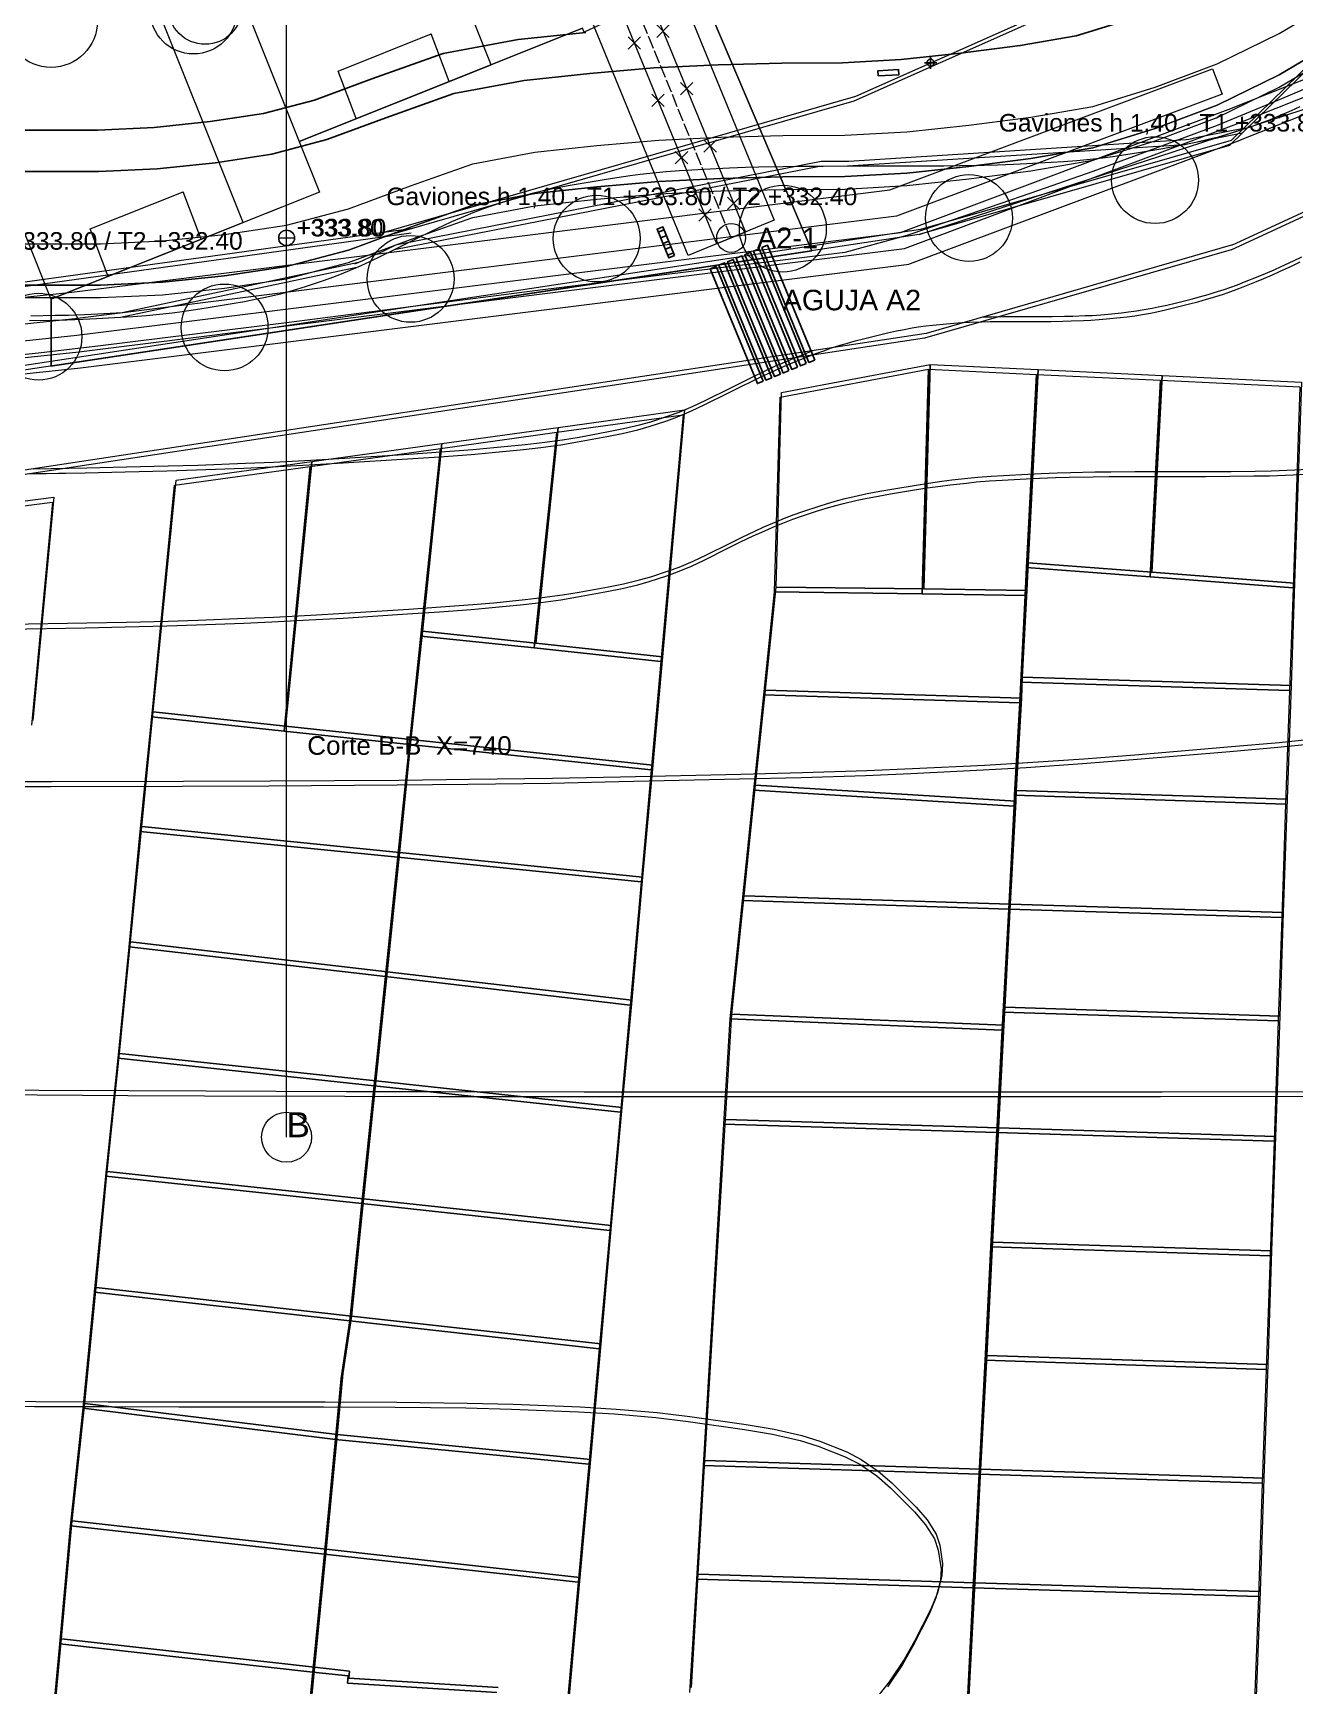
# Model space of a CAD drawing. Header units: metres. Extents: x -1097 to 1588, y -673 to 884.
# Drawn here: x 715.5 to 837.5, y 131.9 to 291.8 of the extents above; entities that cross this region are included whole.
import ezdxf

# ---------------------------------------------------------------- set-up
doc = ezdxf.new("R2010")
doc.units = ezdxf.units.M
doc.linetypes.add('DASHED', pattern=[1.524, 1.27, -0.254])
doc.layers.get('0').update_dxf_attribs({"lineweight": 0, "plot": 0})
for name, color, linetype, lineweight, plot in [('ARBOLES_PROY', 3, 'Continuous', 0, False), ('CORTE-TEXTO', 7, 'Continuous', 0, False), ('CORTES', 1, 'Continuous', 0, False), ('COTAS', 7, 'Continuous', 0, False), ('CRECIDA_Q100', 5, 'Continuous', 0, False), ('EXTENSIONES', 252, 'Continuous', 0, False), ('PERGOLADO', 7, 'Continuous', 0, False), ('Plazas de Arribo', 40, 'Continuous', 0, False), ('PROY-CICLOVIA', 1, 'Continuous', 0, False), ('PROY-TEXTO', 7, 'Continuous', 0, False), ('REPLANTEO', 1, 'Continuous', 0, False), ('SUDS-CUNETA_VERDE', 3, 'Continuous', 0, False), ('SUDS-JARDIN_LLUVIA', 4, 'Continuous', 0, False), ('SUDS-PASARELA', 30, 'Continuous', 0, False), ('TERRAZAS-GAVIONES', 8, 'Continuous', 0, False), ('TERRENO', 188, 'Continuous', 0, False), ('TEXTO', 7, 'Continuous', 0, False), ('Usos Dep.', 94, 'Continuous', 0, False), ('VISTA', 7, 'Continuous', 0, False), ('VISTA LEJOS', 7, 'Continuous', 0, False)]:
    doc.layers.add(name, color=color, linetype=linetype, lineweight=lineweight, plot=plot)
doc.styles.add('ARIAL', font='arial.ttf')

# ---------------------------------------------------------------- blocks, each defined once
blk = doc.blocks.new('BICICLETERO')
for points in [[(-1.5, -0.3), (1.5, -0.3), (1.5, 0.3), (-1.5, 0.3), (-1.5, -0.3)], [(-1.2, -0.3), (-1.2, 0.3)], [(-0.6, -0.3), (-0.6, 0.3)], [(0, -0.3), (0, 0.3)], [(0.6, -0.3), (0.6, 0.3)], [(1.2, -0.3), (1.2, 0.3)]]:
    blk.add_lwpolyline(points)
blk = doc.blocks.new('LUMINARIA')
for points in [[(-0.6, 0), (0.6, 0)], [(0.35, 0), (0.32, 0.14), (0.23, 0.26), (0.11, 0.33), (-0.04, 0.35), (-0.18, 0.3), (-0.28, 0.21), (-0.34, 0.07), (-0.34, -0.07), (-0.28, -0.21), (-0.18, -0.3), (-0.04, -0.35), (0.11, -0.33), (0.23, -0.26), (0.32, -0.14), (0.35, 0)], [(0, -0.6), (0, 0.6)]]:
    blk.add_lwpolyline(points)
blk = doc.blocks.new('BANCO')
blk.add_lwpolyline([(-1, -0.25), (1, -0.25), (1, 0.25), (-1, 0.25), (-1, -0.25)])

msp = doc.modelspace()

# ---------------------------------------------------------------- linework, layer by layer
at = {"layer": ''}
for points in [[(821.72, 293.21), (816.36, 291.54), (810.96, 290.61), (805.18, 289.87), (799.43, 289.25), (793.78, 288.93), (787.9, 288.9), (781.75, 288.76), (775.52, 288.45), (769.32, 287.9), (762.99, 287.23), (756.17, 285.96), (749.61, 283.62), (743.89, 281.52), (738.58, 280.11), (733.11, 279.28), (727.48, 278.69), (721.84, 278.44), (704.06, 278.44)], [(651.93, 292.06), (659.04, 290.54), (665.84, 288.07), (671.4, 285.95), (676.34, 284.62), (681.56, 283.76), (687.02, 283.09), (692.55, 282.74), (698.29, 282.53), (704.09, 282.44), (721.75, 282.44), (727.18, 282.69), (732.6, 283.25), (737.76, 284.04), (742.69, 285.34), (748.25, 287.38), (755.13, 289.84), (762.41, 291.19), (768.93, 291.88)]]:
    msp.add_lwpolyline(points, dxfattribs=at)
for points in [[(788.59, 259.16), (784.04, 270.26), (783.48, 270.04), (788.04, 258.93)], [(789.42, 259.5), (784.87, 270.61), (784.31, 270.38), (788.87, 259.28)], [(790.26, 259.84), (785.7, 270.95), (785.15, 270.72), (789.7, 259.62)], [(791.09, 260.19), (786.53, 271.29), (785.98, 271.06), (790.53, 259.96)], [(786.09, 258.14), (781.54, 269.24), (780.98, 269.01), (785.54, 257.91)], [(786.93, 258.48), (782.37, 269.58), (781.82, 269.35), (786.37, 258.25)], [(787.76, 258.82), (783.2, 269.92), (782.65, 269.69), (787.2, 258.59)]]:
    msp.add_lwpolyline(points, close=True, dxfattribs=at)
at = {"layer": 'ARBOLES_PROY'}
for centre in [(824, 277.59), (788, 272.9), (806, 273.92), (770, 271.94), (752, 268.04), (734, 263.34), (716, 262.44)]:
    msp.add_circle(centre, 4.2, dxfattribs=at)
at = {"layer": 'CORTE-TEXTO'}
msp.add_circle((731, 294), 4.2, dxfattribs=at)
at = {"layer": 'CORTES'}
msp.add_lwpolyline([(740, 185), (740, 505)], dxfattribs=at)
msp.add_circle((740, 185), 2.42, dxfattribs=at)
at = {"layer": 'COTAS'}
for points in [[(739.24, 272), (740.76, 272)], [(739.26, 272), (740.74, 272)], [(740, 271.24), (740, 272.76)], [(740, 271.26), (740, 272.74)]]:
    msp.add_lwpolyline(points, dxfattribs=at)
for radius in [0.765, 0.743]:
    msp.add_circle((740, 272), radius, dxfattribs=at)
at = {"layer": 'CRECIDA_Q100'}
msp.add_lwpolyline([(710, 271.44), (716, 271.44), (722, 271.44), (728, 271.71), (734, 272.34), (740, 273.25), (746, 274.83), (752, 277.04), (758, 279.18), (764, 280.3), (770, 280.94), (776, 281.47), (782, 281.76), (788, 281.9), (794, 281.93), (800, 282.27), (806, 282.92), (812, 283.68), (818, 284.72), (824, 286.59), (830, 288.85), (836, 291.78), (842, 295.34)], dxfattribs=at)
at = {"layer": 'EXTENSIONES', "color": 253}
msp.add_lwpolyline([(854.57, 289.71), (875.69, 298.12), (875.81, 298.24), (876.93, 299.45), (877.55, 300.14), (878.27, 300.97), (878.85, 301.68), (879.89, 302.98), (880.42, 303.66), (880.96, 304.41), (881.35, 304.97), (881.95, 305.92), (882.31, 306.52), (882.61, 307.07), (846.95, 296.33), (831.2, 280.94), (801.18, 272.33)], close=True, dxfattribs=at)
at = {"layer": 'PERGOLADO'}
for points in [[(846.95, 296.33), (831.2, 280.94)], [(847.1, 296.8), (831.35, 281.41)]]:
    msp.add_lwpolyline(points, dxfattribs=at)
at = {"layer": 'Plazas de Arribo', "color": 254}
msp.add_lwpolyline([(779.65, 296.97), (768.77, 291.9), (768.61, 292.29), (741.22, 281.34), (743.18, 276.44), (717.21, 266.07), (717.21, 259.6), (790.81, 270.76)], close=True, dxfattribs=at)
at = {"layer": 'Plazas de Arribo'}
for points in [[(779.65, 296.97), (790.81, 270.76)], [(741.22, 281.34), (768.61, 292.29)], [(741.22, 281.34), (743.18, 276.44)], [(743.18, 276.44), (717.22, 266.07)], [(717.22, 266.07), (717.22, 259.6)]]:
    msp.add_lwpolyline(points, dxfattribs=at)
at = {"layer": 'PROY-CICLOVIA'}
msp.add_lwpolyline([(560.77, 265.76), (635, 257.84), (719.22, 266.76), (798.36, 276.65), (829.56, 288.35), (830.48, 285.91), (798.99, 274.11), (719.52, 264.17), (635, 255.22), (560.47, 263.17), (485.5, 272.17), (485.81, 274.75), (560.77, 265.76)], close=True, dxfattribs=at)
at = {"layer": 'PROY-TEXTO'}
msp.add_circle((731, 294), 4.2, dxfattribs=at)
at = {"layer": 'REPLANTEO', "linetype": 'DASHED'}
for points in [[(740, 216), (740, 505)], [(783, 272), (751, 350), (727, 405)]]:
    msp.add_lwpolyline(points, dxfattribs=at)
at = {"layer": 'REPLANTEO'}
for points in [[(773.04, 290.26), (774.24, 291.46)], [(773.04, 291.46), (774.24, 290.26)], [(775.82, 291.4), (777.02, 292.6)], [(775.82, 292.6), (777.02, 291.4)], [(778.09, 285.85), (779.29, 287.05)], [(778.09, 287.05), (779.29, 285.85)], [(775.32, 284.71), (776.52, 285.91)], [(775.32, 285.91), (776.52, 284.71)], [(780.37, 280.3), (781.57, 281.5)], [(780.37, 281.5), (781.57, 280.3)], [(777.6, 279.16), (778.8, 280.36)], [(777.6, 280.36), (778.8, 279.16)], [(782.65, 274.74), (783.85, 275.94)], [(782.65, 275.94), (783.85, 274.74)], [(779.87, 273.61), (781.07, 274.81)], [(779.87, 274.81), (781.07, 273.61)]]:
    msp.add_lwpolyline(points, dxfattribs=at)
msp.add_circle((783, 272), 1.4, dxfattribs=at)
at = {"layer": 'SUDS-CUNETA_VERDE'}
msp.add_lwpolyline([(560.29, 261.58), (635, 253.61), (719.7, 262.58), (799.37, 272.54), (831.06, 284.43), (904.04, 313.42), (905.22, 310.44), (832.23, 281.45), (832.2, 281.43), (800.32, 269.48), (800.14, 269.42), (799.96, 269.39), (720.08, 259.41), (720.05, 259.4), (635.17, 250.41), (635, 250.41), (634.83, 250.41), (559.94, 258.4), (559.92, 258.41), (484.93, 267.4), (485.31, 270.58), (560.29, 261.58)], close=True, dxfattribs=at)
msp.add_lwpolyline([(485.12, 268.99), (560.11, 259.99), (635, 252.01), (719.89, 260.99), (799.76, 270.98), (831.64, 282.93), (904.63, 311.93)], dxfattribs=at)
at = {"layer": 'SUDS-JARDIN_LLUVIA'}
msp.add_lwpolyline([(735.45, 374.39), (743.99, 377.31), (755.14, 351.75), (787.16, 273.71), (778.84, 270.29), (746.86, 348.25), (735.45, 374.39)], close=True, dxfattribs=at)
msp.add_lwpolyline([(735.45, 374.39), (743.99, 377.31), (755.14, 351.75), (787.16, 273.71), (778.84, 270.29), (746.86, 348.25), (735.45, 374.39)], close=True, dxfattribs=at)
at = {"layer": 'SUDS-PASARELA'}
msp.add_lwpolyline([(749.62, 349.42), (725.63, 404.4), (728.37, 405.6), (752.38, 350.58), (784.39, 272.57), (781.61, 271.43), (749.62, 349.42)], close=True, dxfattribs=at)
at = {"layer": 'TERRAZAS-GAVIONES'}
for points in [[(710, 267.44), (716, 267.44), (722, 267.44), (728, 267.71), (734, 268.34), (740, 269.25), (746, 270.83), (752, 273.04), (758, 275.18), (764, 276.3), (770, 276.94), (776, 277.47), (782, 277.76), (788, 277.9), (794, 277.93), (800, 278.27), (806, 278.92), (812, 279.68), (818, 280.72), (824, 282.59), (830, 284.85), (836, 287.78), (842, 291.34)], [(710, 267.44), (716, 267.44), (722, 267.44), (728, 267.71), (734, 268.34), (740, 269.25), (746, 270.83), (752, 273.04), (758, 275.18), (764, 276.3), (770, 276.94), (776, 277.47), (782, 277.76), (788, 277.9), (794, 277.93), (800, 278.27), (806, 278.92), (812, 279.68), (818, 280.72), (824, 282.59), (830, 284.85), (836, 287.78), (842, 291.34)], [(842, 291.34), (836, 287.78), (830, 284.85), (824, 282.59), (818, 280.72), (812, 279.68), (806, 278.92), (800, 278.27), (794, 277.93), (788, 277.9), (782, 277.76), (776, 277.47), (770, 276.94), (764, 276.3), (758, 275.18), (752, 273.04), (746, 270.83), (740, 269.25), (734, 268.34), (728, 267.71), (722, 267.44), (716, 267.44), (710, 267.44)], [(710, 267.44), (716, 267.44), (722, 267.44), (728, 267.71), (734, 268.34), (740, 269.25), (746, 270.83), (752, 273.04), (758, 275.18), (764, 276.3), (770, 276.94), (776, 277.47), (782, 277.76), (788, 277.9), (794, 277.93), (800, 278.27), (806, 278.92), (812, 279.68), (818, 280.72), (824, 282.59), (830, 284.85), (836, 287.78), (842, 291.34)], [(710, 266.24), (716, 266.24), (722, 266.24), (728, 266.51), (734, 267.14), (740, 268.05), (746, 269.63), (752, 271.84), (758, 273.98), (764, 275.1), (770, 275.74), (776, 276.27), (782, 276.56), (788, 276.7), (794, 276.73), (800, 277.07), (806, 277.72), (812, 278.48), (818, 279.52), (824, 281.39), (830, 283.65), (836, 286.58), (842, 290.14)], [(842, 287.9), (836, 285.36), (830, 282.89), (824, 280.64), (818, 278.44), (812, 276.34), (806, 274.27), (800, 272.22), (794, 270.58), (788, 269.84), (782, 269.1), (776, 268.36), (770, 267.61), (764, 266.87), (758, 266.11), (752, 265.34), (746, 264.57), (740, 263.8), (734, 263.05), (728, 262.3), (722, 261.56), (716, 260.86), (710, 260.24)]]:
    msp.add_lwpolyline(points, dxfattribs=at)
at = {"layer": 'TERRENO'}
for points in [[(838.01, 284.69), (837.18, 284.31), (835.88, 283.75), (835.13, 283.44), (834.18, 283.08), (833.35, 282.79), (831.79, 282.27), (830.96, 282.01), (830.01, 281.73), (829.26, 281.54), (827.96, 281.24), (827.13, 281.06), (825.92, 280.83), (824.74, 280.62), (822.4, 280.23), (821.19, 280.04), (819.9, 279.85), (818.95, 279.73), (817.39, 279.56), (816.44, 279.47), (815.15, 279.37), (813.94, 279.29), (811.6, 279.16), (810.31, 279.1), (808.75, 279.04), (807.46, 279.01), (805.12, 278.97), (803.57, 278.95), (801.23, 278.93), (798.9, 278.93), (794.24, 278.93), (791.9, 278.92), (789.57, 278.91), (788.02, 278.89), (785.68, 278.85), (784.39, 278.81), (782.83, 278.76), (781.54, 278.69), (779.2, 278.56), (777.99, 278.49), (776.7, 278.39), (775.75, 278.29), (774.19, 278.12), (773.24, 278), (771.94, 277.81), (770.73, 277.62), (768.4, 277.23), (767.22, 277.03), (766.01, 276.8), (765.18, 276.62), (763.88, 276.32), (763.13, 276.13), (762.18, 275.85), (761.35, 275.59), (759.79, 275.07), (758.96, 274.78), (758.01, 274.42), (757.26, 274.11), (755.96, 273.55), (755.13, 273.17), (753.92, 272.59), (752.73, 272.01), (750.4, 270.84), (749.22, 270.26), (748.01, 269.69), (747.18, 269.31), (745.88, 268.75), (745.13, 268.44), (744.18, 268.08), (743.35, 267.79), (741.79, 267.27), (740.96, 267), (740, 266.73), (739.26, 266.54), (737.96, 266.24), (737.12, 266.06), (735.92, 265.83), (734.73, 265.62), (732.4, 265.23), (731.19, 265.04), (729.9, 264.85), (728.95, 264.73), (727.39, 264.56), (726.44, 264.47), (725.14, 264.37), (723.93, 264.29), (721.6, 264.16), (720.31, 264.1), (718.75, 264.04), (717.45, 264.01), (715.12, 263.97)], [(713.01, 249.16), (720.53, 249.29), (724.38, 249.37), (728.41, 249.47), (731.28, 249.56), (735.86, 249.73), (738.58, 249.85), (742.18, 250.04), (745.46, 250.23), (751.68, 250.62), (754.78, 250.83), (757.86, 251.06), (759.9, 251.24), (762.92, 251.54), (764.58, 251.73), (766.54, 252), (768.14, 252.27), (770.99, 252.79), (772.45, 253.08), (773.98, 253.44), (775.06, 253.75), (776.79, 254.31), (777.82, 254.69), (779.17, 255.26), (780.4, 255.84), (782.74, 257.01), (783.91, 257.59), (785.09, 258.17), (785.88, 258.55), (787.09, 259.11), (787.78, 259.42), (788.61, 259.78), (789.32, 260.07), (790.62, 260.59), (791.3, 260.85), (792.05, 261.12), (792.61, 261.32), (793.56, 261.62), (794.16, 261.8), (794.99, 262.03), (795.79, 262.23), (797.35, 262.62), (798.14, 262.81), (798.98, 263), (799.57, 263.12), (800.52, 263.29), (801.09, 263.39), (801.84, 263.49), (802.52, 263.56), (803.82, 263.69), (804.53, 263.76), (805.36, 263.81), (806.04, 263.85), (807.25, 263.89), (808.05, 263.91), (809.23, 263.92), (810.4, 263.93), (812.74, 263.93), (813.91, 263.93), (815.09, 263.95), (815.88, 263.97), (817.09, 264.01), (817.78, 264.04), (818.61, 264.1), (819.32, 264.16), (820.62, 264.29), (821.3, 264.37), (822.05, 264.47), (822.61, 264.56), (823.56, 264.73), (824.16, 264.85), (825, 265.04), (825.79, 265.23), (827.35, 265.62), (828.14, 265.83), (828.98, 266.06), (829.57, 266.24), (830.52, 266.54), (831.09, 266.73), (831.84, 267), (832.52, 267.27), (833.82, 267.79), (834.53, 268.08), (835.36, 268.44), (836.04, 268.75), (837.25, 269.31), (838.05, 269.69)], [(713.01, 234.16), (720.53, 234.29), (724.38, 234.37), (728.41, 234.47), (731.28, 234.56), (735.86, 234.73), (738.58, 234.85), (742.18, 235.04), (745.46, 235.23), (751.68, 235.62), (754.78, 235.83), (757.86, 236.06), (759.9, 236.24), (762.92, 236.54), (764.58, 236.73), (766.54, 237), (768.14, 237.27), (770.99, 237.79), (772.45, 238.08), (773.98, 238.44), (775.06, 238.75), (776.79, 239.31), (777.82, 239.69), (779.17, 240.26), (780.4, 240.84), (782.74, 242.01), (783.92, 242.59), (785.13, 243.17), (785.96, 243.55), (787.26, 244.11), (788.01, 244.42), (788.96, 244.78), (789.79, 245.07), (791.35, 245.59), (792.18, 245.85), (793.13, 246.12), (793.88, 246.32), (795.18, 246.62), (796.01, 246.8), (797.22, 247.03), (798.4, 247.23), (800.74, 247.62), (801.95, 247.81), (803.24, 248), (804.19, 248.12), (805.75, 248.29), (806.7, 248.39), (807.99, 248.49), (809.2, 248.56), (811.54, 248.69), (812.83, 248.75), (814.39, 248.81), (815.68, 248.85), (818.02, 248.89), (819.57, 248.91), (821.9, 248.92), (824.24, 248.93), (828.9, 248.93), (831.23, 248.94), (833.55, 248.97), (835.08, 249), (837.37, 249.09), (838.64, 249.16)], [(644.87, 218.97), (653.25, 218.95), (665.95, 218.93), (678.74, 218.93), (704.4, 218.93), (717.19, 218.94), (729.89, 218.97), (738.27, 219), (750.71, 219.09), (757.53, 219.16), (765.57, 219.27), (772.14, 219.4), (783.8, 219.66), (789.76, 219.81), (795.98, 220.01), (800.39, 220.19), (807.39, 220.54), (811.54, 220.78), (816.98, 221.15), (821.9, 221.54), (831.24, 222.32), (835.87, 222.73), (840.45, 223.19)], [(644.51, 190.62), (654.62, 190.23), (659.96, 190.04), (665.86, 189.85), (670.37, 189.73), (677.97, 189.56), (682.76, 189.47), (689.53, 189.37), (696.02, 189.29), (708.72, 189.16), (715.87, 189.1), (724.63, 189.04), (732.07, 189.01), (745.63, 188.96), (754.77, 188.95), (768.62, 188.93), (782.57, 188.93), (810.57, 188.93), (824.52, 188.94), (838.41, 188.96)], [(710.98, 159), (715.61, 158.96), (722.58, 158.94), (729.57, 158.93), (743.57, 158.93), (750.51, 158.9), (757.33, 158.81), (761.77, 158.7), (768.25, 158.44), (771.73, 158.23), (775.71, 157.89), (778.85, 157.51), (784.29, 156.74), (787, 156.28), (789.68, 155.67), (791.43, 155.12), (794.02, 154.09), (795.44, 153.37), (797.08, 152.24), (798.4, 151.09), (800.74, 148.76), (801.8, 147.52), (802.67, 146.14), (803.04, 145.07), (803.3, 143.26), (803.24, 142.11), (802.81, 140.46), (802.15, 138.88), (800.59, 135.77), (799.58, 134.01), (798.11, 131.85)]]:
    msp.add_lwpolyline(points, dxfattribs=at)
at = {"layer": 'TEXTO'}
msp.add_circle((732.12, 294.29), 3.56, dxfattribs=at)
at = {"layer": 'Usos Dep.'}
for points in [[(722.66, 327.77), (741.22, 281.34), (759.79, 288.76), (741.23, 335.19)], [(698.66, 312.5), (717.21, 266.07), (735.79, 273.49), (717.23, 319.92)]]:
    msp.add_lwpolyline(points, close=True, dxfattribs=at)
for points in [[(745, 288.14), (753.99, 291.74)], [(755.73, 287.14), (753.99, 291.74)], [(746.73, 283.55), (745, 288.14)], [(720.99, 272.87), (729.99, 276.46)], [(731.73, 271.87), (729.99, 276.46)], [(722.73, 268.27), (720.99, 272.87)]]:
    msp.add_lwpolyline(points, dxfattribs=at)
msp.add_circle((717.22, 292.99), 4.49, dxfattribs=at)
at = {"layer": 'VISTA'}
for points in [[(831.2, 280.94), (801.18, 272.33)], [(831.35, 281.41), (801.33, 272.8)], [(831.35, 270.85), (838.82, 274.31)], [(831.5, 271.32), (838.97, 274.79)], [(801.18, 272.33), (665.61, 251.78)], [(801.33, 272.8), (665.76, 252.25)], [(831.35, 270.85), (801.7, 262.3)], [(831.5, 271.32), (801.85, 262.77)], [(801.7, 262.3), (637.47, 237.4)], [(801.85, 262.77), (637.62, 237.87)]]:
    msp.add_lwpolyline(points, dxfattribs=at)
at = {"layer": 'VISTA LEJOS'}
for points in [[(845.27, 307.63), (794.88, 285.22)], [(845.42, 308.1), (795.03, 285.69)], [(794.88, 285.22), (749.24, 272.06)], [(795.03, 285.69), (749.39, 272.53)], [(827.02, 281.48), (794.39, 279.4), (792.05, 279.39), (791.7, 279.39)], [(832.42, 282.13), (827.96, 281.24), (827.13, 281.06), (826.87, 281.01)], [(832.57, 282.6), (828.11, 281.71), (827.28, 281.53), (827.02, 281.48)], [(826.87, 281.01), (794.24, 278.93), (791.9, 278.92), (791.55, 278.92)], [(791.55, 278.92), (750.4, 270.84), (749.22, 270.26), (748.01, 269.69), (747.18, 269.31), (746.43, 268.99)], [(791.7, 279.39), (750.55, 271.31), (749.37, 270.73), (748.16, 270.16), (747.33, 269.78), (746.58, 269.46)], [(752.06, 272.45), (715.48, 267.39)], [(752.21, 272.92), (715.63, 267.86)], [(746.8, 269.15), (723.93, 264.29), (721.6, 264.16), (720.31, 264.1), (718.75, 264.04), (717.45, 264.01), (715.12, 263.97)], [(746.95, 269.62), (724.08, 264.76), (721.75, 264.63), (720.46, 264.57), (718.9, 264.51), (717.6, 264.48), (715.27, 264.44)], [(807.21, 263.89), (807.25, 263.89), (808.05, 263.91), (809.23, 263.92), (810.4, 263.93), (812.74, 263.93), (813.91, 263.93), (815.09, 263.95), (815.88, 263.97), (817.09, 264.01), (817.78, 264.04), (818.61, 264.1), (819.32, 264.16), (820.62, 264.29), (821.3, 264.37), (822.05, 264.47), (822.61, 264.56), (823.56, 264.73), (824.16, 264.85), (825, 265.04), (825.79, 265.23), (827.35, 265.62), (828.14, 265.83), (828.98, 266.06), (829.57, 266.24), (830.52, 266.54), (831.09, 266.73), (831.84, 267), (832.52, 267.27), (833.82, 267.79), (834.53, 268.08), (835.36, 268.44), (836.04, 268.75), (837.25, 269.31), (838.05, 269.69)], [(807.36, 264.36), (807.4, 264.36), (808.2, 264.38), (809.38, 264.39), (810.55, 264.4), (812.89, 264.4), (814.06, 264.4), (815.24, 264.42), (816.04, 264.44), (817.24, 264.48), (817.93, 264.51), (818.76, 264.57), (819.47, 264.63), (820.77, 264.76), (821.45, 264.84), (822.2, 264.94), (822.77, 265.03), (823.72, 265.2), (824.31, 265.32), (825.15, 265.51), (825.94, 265.7), (827.5, 266.09), (828.29, 266.3), (829.13, 266.53), (829.73, 266.71), (830.68, 267.01), (831.24, 267.2), (831.99, 267.47), (832.67, 267.74), (833.97, 268.26), (834.68, 268.55), (835.51, 268.91), (836.2, 269.22), (837.41, 269.78), (838.2, 270.16)], [(716.43, 267.52), (714.53, 267.26)], [(716.58, 267.99), (714.68, 267.73)], [(715.34, 249.2), (720.53, 249.29), (724.38, 249.37), (728.41, 249.47), (731.28, 249.56), (735.86, 249.73), (738.58, 249.85), (742.18, 250.04), (745.46, 250.23), (751.68, 250.62), (754.78, 250.83), (757.86, 251.06), (759.9, 251.24), (762.92, 251.54), (764.58, 251.73), (766.54, 252), (768.14, 252.27), (770.99, 252.79), (772.45, 253.08), (773.98, 253.44), (775.06, 253.75), (776.79, 254.31), (777.82, 254.69), (779.17, 255.26), (780.4, 255.84), (782.74, 257.01), (783.91, 257.59), (785.09, 258.17), (785.88, 258.55), (787.09, 259.11), (787.78, 259.42), (788.61, 259.78), (789.32, 260.07), (790.62, 260.59), (790.74, 260.64)], [(715.49, 249.67), (720.68, 249.76), (724.53, 249.84), (728.56, 249.94), (731.43, 250.03), (736.01, 250.2), (738.73, 250.32), (742.33, 250.51), (745.61, 250.7), (751.83, 251.09), (754.93, 251.3), (758.01, 251.53), (760.05, 251.71), (763.07, 252.01), (764.73, 252.2), (766.69, 252.47), (768.29, 252.74), (771.14, 253.26), (772.6, 253.55), (774.13, 253.91), (775.22, 254.22), (776.94, 254.78), (777.97, 255.16), (779.32, 255.73), (780.55, 256.31), (782.89, 257.48), (784.06, 258.06), (785.24, 258.64), (786.03, 259.02), (787.24, 259.58), (787.93, 259.89), (788.76, 260.25), (789.47, 260.54), (790.77, 261.06), (790.9, 261.11)], [(787.73, 256.58), (802.1, 259.3)], [(787.88, 257.05), (802.25, 259.76)], [(801.48, 237.58), (802.1, 259.3)], [(802.1, 259.3), (801.48, 237.58)], [(801.63, 238.05), (802.25, 259.76)], [(802.25, 259.76), (801.63, 238.05)], [(802.1, 259.3), (812.54, 258.8)], [(802.25, 259.76), (812.69, 259.26)], [(811.72, 240.58), (812.69, 259.26)], [(812.69, 259.26), (811.72, 240.58)], [(812.69, 259.26), (824.69, 258.7)], [(812.69, 259.26), (812.69, 259.26)], [(811.57, 240.11), (812.54, 258.8)], [(812.54, 258.8), (811.57, 240.11)], [(812.54, 258.8), (824.54, 258.23)], [(812.54, 258.8), (812.54, 258.8)], [(823.54, 239.2), (824.54, 258.23)], [(824.54, 258.23), (823.54, 239.2)], [(823.69, 239.67), (824.69, 258.7)], [(824.69, 258.7), (823.69, 239.67)], [(824.54, 258.23), (838.01, 257.58)], [(824.69, 258.7), (838.16, 258.05)], [(838.01, 257.58), (837.35, 238.14)], [(838.16, 258.05), (837.5, 238.61)], [(787.2, 237.76), (787.73, 256.58)], [(787.35, 238.23), (787.88, 257.05)], [(766.13, 253.2), (778.35, 254.89)], [(766.28, 253.67), (778.5, 255.36)], [(778.35, 254.89), (776.2, 231.01)], [(778.5, 255.36), (776.35, 231.48)], [(778.35, 254.89), (778.35, 254.89)], [(778.5, 255.36), (778.5, 255.36)], [(754.88, 251.64), (766.13, 253.2)], [(755.03, 252.11), (766.28, 253.67)], [(766.13, 253.2), (763.95, 232.33)], [(763.95, 232.33), (766.13, 253.2)], [(766.28, 253.67), (764.1, 232.8)], [(764.1, 232.8), (766.28, 253.67)], [(742.29, 249.89), (754.88, 251.64)], [(742.44, 250.36), (755.03, 252.11)], [(754.88, 251.64), (752.98, 233.48)], [(752.98, 233.48), (754.88, 251.64)], [(755.03, 252.11), (753.13, 233.95)], [(753.13, 233.95), (755.03, 252.11)], [(713.16, 234.63), (720.68, 234.76), (724.53, 234.84), (728.56, 234.94), (731.43, 235.03), (736.01, 235.2), (738.73, 235.32), (742.33, 235.51), (745.61, 235.7), (751.83, 236.09), (754.93, 236.3), (758.01, 236.53), (760.05, 236.71), (763.07, 237.01), (764.73, 237.2), (766.69, 237.47), (768.29, 237.74), (771.14, 238.26), (772.6, 238.55), (774.13, 238.91), (775.22, 239.22), (776.94, 239.78), (777.97, 240.16), (779.32, 240.73), (780.55, 241.31), (782.89, 242.48), (784.07, 243.06), (785.28, 243.64), (786.11, 244.02), (787.41, 244.58), (788.16, 244.89), (789.11, 245.25), (789.94, 245.54), (791.5, 246.06), (792.33, 246.32), (793.28, 246.59), (794.03, 246.79), (795.33, 247.09), (796.16, 247.27), (797.37, 247.5), (798.55, 247.7), (800.89, 248.09), (802.1, 248.28), (803.39, 248.47), (804.34, 248.59), (805.9, 248.76), (806.85, 248.85), (808.14, 248.96), (809.35, 249.03), (811.69, 249.16), (812.98, 249.22), (814.54, 249.28), (815.83, 249.32), (818.17, 249.36), (819.72, 249.38), (822.05, 249.39), (824.39, 249.4), (829.05, 249.4), (831.38, 249.41), (833.7, 249.44), (835.24, 249.47), (837.53, 249.56), (838.79, 249.63)], [(729.17, 248.08), (742.29, 249.89)], [(729.32, 248.55), (742.44, 250.36)], [(742.29, 249.89), (739.76, 224.29)], [(739.76, 224.29), (742.29, 249.89)], [(742.44, 250.36), (739.91, 224.76)], [(739.91, 224.76), (742.44, 250.36)], [(713.01, 234.16), (720.53, 234.29), (724.38, 234.37), (728.41, 234.47), (731.28, 234.56), (735.86, 234.73), (738.58, 234.85), (742.18, 235.04), (745.46, 235.23), (751.68, 235.62), (754.78, 235.83), (757.86, 236.06), (759.9, 236.24), (762.92, 236.54), (764.58, 236.73), (766.54, 237), (768.14, 237.27), (770.99, 237.79), (772.45, 238.08), (773.98, 238.44), (775.06, 238.75), (776.79, 239.31), (777.82, 239.69), (779.17, 240.26), (780.4, 240.84), (782.74, 242.01), (783.92, 242.59), (785.13, 243.17), (785.96, 243.55), (787.26, 244.11), (788.01, 244.42), (788.96, 244.78), (789.79, 245.07), (791.35, 245.59), (792.18, 245.85), (793.13, 246.12), (793.88, 246.32), (795.18, 246.62), (796.01, 246.8), (797.22, 247.03), (798.4, 247.23), (800.74, 247.62), (801.95, 247.81), (803.24, 248), (804.19, 248.12), (805.75, 248.29), (806.7, 248.39), (807.99, 248.49), (809.2, 248.56), (811.54, 248.69), (812.83, 248.75), (814.39, 248.81), (815.68, 248.85), (818.02, 248.89), (819.57, 248.91), (821.9, 248.92), (824.24, 248.93), (828.9, 248.93), (831.23, 248.94), (833.55, 248.97), (835.08, 249), (837.37, 249.09), (838.64, 249.16)], [(726.95, 225.67), (729.17, 248.08)], [(727.1, 226.14), (729.32, 248.55)], [(704.17, 244.76), (717.35, 246.45)], [(704.32, 245.23), (717.5, 246.92)], [(717.35, 246.45), (715.32, 224.86)], [(717.5, 246.92), (715.47, 225.33)], [(717.35, 246.45), (717.35, 246.45)], [(717.5, 246.92), (717.5, 246.92)], [(811.45, 237.42), (811.57, 240.11)], [(811.57, 240.11), (811.45, 237.42)], [(811.57, 240.11), (823.54, 239.2)], [(823.54, 239.2), (811.57, 240.11)], [(811.6, 237.89), (811.72, 240.58)], [(811.72, 240.58), (811.6, 237.89)], [(811.72, 240.58), (823.69, 239.67)], [(823.69, 239.67), (811.72, 240.58)], [(823.54, 239.2), (837.35, 238.14)], [(837.35, 238.14), (823.54, 239.2)], [(823.54, 239.2), (823.54, 239.2)], [(823.69, 239.67), (837.5, 238.61)], [(837.5, 238.61), (823.69, 239.67)], [(823.69, 239.67), (823.69, 239.67)], [(837.5, 238.61), (837.16, 228.7)], [(786.17, 227.79), (787.2, 237.76)], [(786.32, 228.26), (787.35, 238.23)], [(787.2, 237.76), (801.48, 237.58)], [(801.48, 237.58), (787.2, 237.76)], [(787.35, 238.23), (801.63, 238.05)], [(801.63, 238.05), (787.35, 238.23)], [(801.48, 237.58), (811.45, 237.42)], [(811.45, 237.42), (801.48, 237.58)], [(801.48, 237.58), (801.48, 237.58)], [(801.63, 238.05), (811.6, 237.89)], [(811.6, 237.89), (801.63, 238.05)], [(801.63, 238.05), (801.63, 238.05)], [(811.45, 237.42), (811.01, 229.04)], [(811.01, 229.04), (811.45, 237.42)], [(811.6, 237.89), (811.16, 229.51)], [(811.16, 229.51), (811.6, 237.89)], [(811.45, 237.42), (811.45, 237.42)], [(811.6, 237.89), (811.6, 237.89)], [(837.35, 238.14), (837.01, 228.23)], [(751.88, 223.01), (752.98, 233.48)], [(752.98, 233.48), (751.88, 223.01)], [(752.03, 223.48), (753.13, 233.95)], [(753.13, 233.95), (752.03, 223.48)], [(752.98, 233.48), (763.95, 232.33)], [(763.95, 232.33), (752.98, 233.48)], [(753.13, 233.95), (764.1, 232.8)], [(764.1, 232.8), (753.13, 233.95)], [(763.95, 232.33), (776.2, 231.01)], [(763.95, 232.33), (763.95, 232.33)], [(776.2, 231.01), (763.95, 232.33)], [(764.1, 232.8), (776.35, 231.48)], [(764.1, 232.8), (764.1, 232.8)], [(776.35, 231.48), (764.1, 232.8)], [(776.2, 231.01), (775.26, 220.54)], [(776.35, 231.48), (775.41, 221.01)], [(810.92, 227.01), (811.01, 229.04)], [(811.01, 229.04), (810.92, 227.01)], [(811.01, 229.04), (837.01, 228.23)], [(837.01, 228.23), (811.01, 229.04)], [(811.07, 227.48), (811.16, 229.51)], [(811.16, 229.51), (811.07, 227.48)], [(811.16, 229.51), (837.16, 228.7)], [(837.16, 228.7), (811.16, 229.51)], [(837.16, 228.7), (836.78, 217.7)], [(785.2, 218.58), (786.17, 227.79)], [(785.35, 219.05), (786.32, 228.26)], [(786.17, 227.79), (810.92, 227.01)], [(786.17, 227.79), (786.17, 227.79)], [(810.92, 227.01), (786.17, 227.79)], [(786.32, 228.26), (811.07, 227.48)], [(786.32, 228.26), (786.32, 228.26)], [(811.07, 227.48), (786.32, 228.26)], [(811.07, 227.48), (810.57, 218.55)], [(810.57, 218.55), (811.07, 227.48)], [(811.07, 227.48), (811.07, 227.48)], [(837.01, 228.23), (836.63, 217.23)], [(725.85, 214.58), (726.95, 225.67)], [(726, 215.05), (727.1, 226.14)], [(726.95, 225.67), (739.76, 224.29)], [(726.95, 225.67), (726.95, 225.67)], [(739.76, 224.29), (726.95, 225.67)], [(727.1, 226.14), (739.91, 224.76)], [(727.1, 226.14), (727.1, 226.14)], [(739.91, 224.76), (727.1, 226.14)], [(810.92, 227.01), (810.42, 218.08)], [(810.42, 218.08), (810.92, 227.01)], [(810.92, 227.01), (810.92, 227.01)], [(739.76, 224.29), (751.88, 223.01)], [(739.76, 224.29), (739.76, 224.29)], [(751.88, 223.01), (739.76, 224.29)], [(739.91, 224.76), (752.03, 223.48)], [(739.91, 224.76), (739.91, 224.76)], [(752.03, 223.48), (739.91, 224.76)], [(644.87, 218.97), (653.25, 218.95), (665.95, 218.93), (678.74, 218.93), (704.4, 218.93), (717.19, 218.94), (729.89, 218.97), (738.27, 219), (750.71, 219.09), (757.53, 219.16), (765.57, 219.27), (772.14, 219.4), (783.8, 219.66), (789.76, 219.81), (795.98, 220.01), (800.39, 220.19), (807.39, 220.54), (811.54, 220.78), (816.98, 221.15), (821.9, 221.54), (831.24, 222.32), (835.87, 222.73), (840.45, 223.19)], [(645.02, 219.44), (653.4, 219.42), (666.1, 219.4), (678.89, 219.4), (704.55, 219.4), (717.34, 219.41), (730.04, 219.44), (738.42, 219.47), (750.86, 219.56), (757.69, 219.63), (765.72, 219.74), (772.29, 219.87), (783.95, 220.13), (789.91, 220.28), (796.13, 220.48), (800.54, 220.66), (807.54, 221.01), (811.69, 221.25), (817.13, 221.62), (822.05, 222.01), (831.39, 222.79), (836.02, 223.2), (840.6, 223.66)], [(750.76, 212.08), (751.88, 223.01)], [(751.88, 223.01), (750.76, 212.08)], [(750.91, 212.55), (752.03, 223.48)], [(752.03, 223.48), (750.91, 212.55)], [(751.88, 223.01), (775.26, 220.54)], [(775.26, 220.54), (751.88, 223.01)], [(751.88, 223.01), (751.88, 223.01)], [(752.03, 223.48), (775.41, 221.01)], [(775.41, 221.01), (752.03, 223.48)], [(752.03, 223.48), (752.03, 223.48)], [(775.41, 221.01), (774.44, 210.17)], [(775.26, 220.54), (774.29, 209.7)], [(784.1, 207.89), (785.2, 218.58)], [(784.25, 208.36), (785.35, 219.05)], [(785.2, 218.58), (810.38, 217.04)], [(810.38, 217.04), (785.2, 218.58)], [(785.35, 219.05), (810.53, 217.51)], [(810.53, 217.51), (785.35, 219.05)], [(810, 207.55), (810.53, 217.51)], [(810.53, 217.51), (810, 207.55)], [(810.38, 217.04), (810.42, 218.08)], [(810.42, 218.08), (810.38, 217.04)], [(810.42, 218.08), (836.63, 217.23)], [(836.63, 217.23), (810.42, 218.08)], [(810.53, 217.51), (810.57, 218.55)], [(810.57, 218.55), (810.53, 217.51)], [(810.57, 218.55), (836.78, 217.7)], [(836.78, 217.7), (810.57, 218.55)], [(836.78, 217.7), (836.41, 206.73)], [(836.78, 217.7), (836.78, 217.7)], [(809.85, 207.08), (810.38, 217.04)], [(810.38, 217.04), (809.85, 207.08)], [(836.63, 217.23), (836.26, 206.26)], [(836.63, 217.23), (836.63, 217.23)], [(724.76, 203.42), (725.85, 214.58)], [(724.91, 203.89), (726, 215.05)], [(725.85, 214.58), (750.76, 212.08)], [(750.76, 212.08), (725.85, 214.58)], [(726, 215.05), (750.91, 212.55)], [(750.91, 212.55), (726, 215.05)], [(749.57, 200.54), (750.76, 212.08)], [(750.76, 212.08), (749.57, 200.54)], [(749.72, 201.01), (750.91, 212.55)], [(750.91, 212.55), (749.72, 201.01)], [(750.76, 212.08), (774.29, 209.7)], [(774.29, 209.7), (750.76, 212.08)], [(750.76, 212.08), (750.76, 212.08)], [(750.91, 212.55), (774.44, 210.17)], [(774.44, 210.17), (750.91, 212.55)], [(750.91, 212.55), (750.91, 212.55)], [(774.29, 209.7), (773.23, 197.79)], [(774.44, 210.17), (773.38, 198.26)], [(782.92, 196.45), (784.1, 207.89)], [(783.07, 196.92), (784.25, 208.36)], [(784.1, 207.89), (809.85, 207.08)], [(809.85, 207.08), (784.1, 207.89)], [(784.1, 207.89), (784.1, 207.89)], [(784.25, 208.36), (810, 207.55)], [(810, 207.55), (784.25, 208.36)], [(784.25, 208.36), (784.25, 208.36)], [(809.32, 197.11), (809.85, 207.08)], [(809.85, 207.08), (809.32, 197.11)], [(809.47, 197.58), (810, 207.55)], [(810, 207.55), (809.47, 197.58)], [(809.85, 207.08), (836.26, 206.26)], [(836.26, 206.26), (809.85, 207.08)], [(810, 207.55), (836.41, 206.73)], [(836.41, 206.73), (810, 207.55)], [(836.41, 206.73), (836.07, 196.73)], [(836.41, 206.73), (836.41, 206.73)], [(836.26, 206.26), (835.91, 196.26)], [(836.26, 206.26), (836.26, 206.26)], [(723.7, 192.64), (724.76, 203.42)], [(723.85, 193.11), (724.91, 203.89)], [(724.76, 203.42), (749.57, 200.54)], [(749.57, 200.54), (724.76, 203.42)], [(724.91, 203.89), (749.72, 201.01)], [(749.72, 201.01), (724.91, 203.89)], [(748.48, 189.98), (749.57, 200.54)], [(749.57, 200.54), (748.48, 189.98)], [(748.63, 190.45), (749.72, 201.01)], [(749.72, 201.01), (748.63, 190.45)], [(749.57, 200.54), (773.23, 197.79)], [(773.23, 197.79), (749.57, 200.54)], [(749.57, 200.54), (749.57, 200.54)], [(749.72, 201.01), (773.38, 198.26)], [(773.38, 198.26), (749.72, 201.01)], [(749.72, 201.01), (749.72, 201.01)], [(773.23, 197.79), (772.29, 187.42)], [(773.38, 198.26), (772.44, 187.89)], [(773.23, 197.79), (773.23, 197.79)], [(773.38, 198.26), (773.38, 198.26)], [(782.44, 186.73), (783.07, 196.92)], [(783.07, 196.92), (809.38, 195.83)], [(809.38, 195.83), (783.07, 196.92)], [(809.23, 195.36), (809.32, 197.11)], [(809.32, 197.11), (809.23, 195.36)], [(809.32, 197.11), (835.91, 196.26)], [(835.91, 196.26), (809.32, 197.11)], [(809.32, 197.11), (809.32, 197.11)], [(809.38, 195.83), (809.47, 197.58)], [(809.47, 197.58), (809.38, 195.83)], [(809.47, 197.58), (836.07, 196.73)], [(836.07, 196.73), (809.47, 197.58)], [(809.47, 197.58), (809.47, 197.58)], [(836.07, 196.73), (835.66, 185.08)], [(782.29, 186.26), (782.92, 196.45)], [(782.92, 196.45), (809.23, 195.36)], [(809.23, 195.36), (782.92, 196.45)], [(809.23, 195.36), (808.7, 185.45)], [(808.7, 185.45), (809.23, 195.36)], [(809.38, 195.83), (808.85, 185.92)], [(808.85, 185.92), (809.38, 195.83)], [(809.23, 195.36), (809.23, 195.36)], [(809.38, 195.83), (809.38, 195.83)], [(835.91, 196.26), (835.51, 184.61)], [(722.51, 181.23), (723.7, 192.64)], [(722.66, 181.7), (723.85, 193.11)], [(723.7, 192.64), (748.48, 189.98)], [(748.48, 189.98), (723.7, 192.64)], [(723.7, 192.64), (723.7, 192.64)], [(723.85, 193.11), (748.63, 190.45)], [(748.63, 190.45), (723.85, 193.11)], [(723.85, 193.11), (723.85, 193.11)], [(644.51, 190.62), (654.62, 190.23), (659.96, 190.04), (665.86, 189.85), (670.37, 189.73), (677.97, 189.56), (682.76, 189.47), (689.53, 189.37), (696.02, 189.29), (708.72, 189.16), (715.87, 189.1), (724.63, 189.04), (732.07, 189.01), (745.63, 188.96), (754.77, 188.95), (768.62, 188.93), (782.57, 188.93), (810.57, 188.93), (824.52, 188.94), (838.41, 188.96)], [(644.66, 191.09), (654.77, 190.7), (660.11, 190.51), (666.01, 190.32), (670.52, 190.2), (678.12, 190.03), (682.91, 189.94), (689.68, 189.84), (696.17, 189.76), (708.87, 189.63), (716.02, 189.57), (724.78, 189.51), (732.22, 189.48), (745.78, 189.43), (754.92, 189.42), (768.77, 189.4), (782.72, 189.4), (810.72, 189.4), (824.68, 189.41), (838.56, 189.43)], [(747.44, 179.05), (748.63, 190.45)], [(748.63, 190.45), (747.44, 179.05)], [(748.63, 190.45), (772.44, 187.89)], [(772.44, 187.89), (748.63, 190.45)], [(747.29, 178.58), (748.48, 189.98)], [(748.48, 189.98), (747.29, 178.58)], [(748.48, 189.98), (772.29, 187.42)], [(772.29, 187.42), (748.48, 189.98)], [(772.29, 187.42), (771.26, 175.98)], [(772.44, 187.89), (771.41, 176.45)], [(772.29, 187.42), (772.29, 187.42)], [(772.44, 187.89), (772.44, 187.89)], [(780.32, 153.26), (782.29, 186.26)], [(780.47, 153.73), (782.44, 186.73)], [(808.7, 185.45), (782.29, 186.26)], [(782.29, 186.26), (782.29, 186.26)], [(782.29, 186.26), (808.7, 185.45)], [(808.85, 185.92), (782.44, 186.73)], [(782.44, 186.73), (782.44, 186.73)], [(782.44, 186.73), (808.85, 185.92)], [(808.28, 174.86), (808.85, 185.92)], [(808.85, 185.92), (808.28, 174.86)], [(835.66, 185.08), (808.85, 185.92)], [(808.85, 185.92), (835.66, 185.08)], [(808.13, 174.39), (808.7, 185.45)], [(808.7, 185.45), (808.13, 174.39)], [(835.51, 184.61), (808.7, 185.45)], [(808.7, 185.45), (835.51, 184.61)], [(835.51, 184.61), (835.13, 173.54)], [(835.66, 185.08), (835.28, 174.01)], [(835.51, 184.61), (835.51, 184.61)], [(835.66, 185.08), (835.66, 185.08)], [(721.42, 170.01), (722.51, 181.23)], [(721.57, 170.48), (722.66, 181.7)], [(747.29, 178.58), (722.51, 181.23)], [(722.51, 181.23), (722.51, 181.23)], [(722.51, 181.23), (747.29, 178.58)], [(747.44, 179.05), (722.66, 181.7)], [(722.66, 181.7), (722.66, 181.7)], [(722.66, 181.7), (747.44, 179.05)], [(746.13, 167.23), (747.29, 178.58)], [(747.29, 178.58), (746.13, 167.23)], [(746.28, 167.7), (747.44, 179.05)], [(747.44, 179.05), (746.28, 167.7)], [(771.26, 175.98), (747.29, 178.58)], [(747.29, 178.58), (771.26, 175.98)], [(771.41, 176.45), (747.44, 179.05)], [(747.44, 179.05), (771.41, 176.45)], [(771.26, 175.98), (770.23, 164.54)], [(771.41, 176.45), (770.38, 165.01)], [(771.26, 175.98), (771.26, 175.98)], [(771.41, 176.45), (771.41, 176.45)], [(807.57, 163.42), (808.13, 174.39)], [(808.13, 174.39), (807.57, 163.42)], [(807.72, 163.89), (808.28, 174.86)], [(808.28, 174.86), (807.72, 163.89)], [(808.13, 174.39), (835.13, 173.54)], [(835.13, 173.54), (808.13, 174.39)], [(808.13, 174.39), (808.13, 174.39)], [(808.28, 174.86), (835.28, 174.01)], [(835.28, 174.01), (808.28, 174.86)], [(808.28, 174.86), (808.28, 174.86)], [(835.13, 173.54), (834.76, 162.54)], [(835.28, 174.01), (834.91, 163.01)], [(720.32, 158.79), (721.42, 170.01)], [(720.47, 159.26), (721.57, 170.48)], [(721.42, 170.01), (746.13, 167.23)], [(721.42, 170.01), (721.42, 170.01)], [(746.13, 167.23), (721.42, 170.01)], [(721.57, 170.48), (746.28, 167.7)], [(721.57, 170.48), (721.57, 170.48)], [(746.28, 167.7), (721.57, 170.48)], [(745.29, 161.67), (746.13, 167.23)], [(746.13, 167.23), (745.29, 161.67)], [(745.44, 162.14), (746.28, 167.7)], [(746.28, 167.7), (745.44, 162.14)], [(746.13, 167.23), (770.23, 164.54)], [(770.23, 164.54), (746.13, 167.23)], [(746.28, 167.7), (770.38, 165.01)], [(770.38, 165.01), (746.28, 167.7)], [(770.38, 165.01), (769.38, 153.83)], [(770.38, 165.01), (770.38, 165.01)], [(770.23, 164.54), (769.23, 153.36)], [(770.23, 164.54), (770.23, 164.54)], [(806.98, 152.42), (807.57, 163.42)], [(807.57, 163.42), (806.98, 152.42)], [(807.13, 152.89), (807.72, 163.89)], [(807.72, 163.89), (807.13, 152.89)], [(807.57, 163.42), (834.76, 162.54)], [(834.76, 162.54), (807.57, 163.42)], [(807.57, 163.42), (807.57, 163.42)], [(807.72, 163.89), (834.91, 163.01)], [(834.91, 163.01), (807.72, 163.89)], [(807.72, 163.89), (807.72, 163.89)], [(744.73, 155.76), (745.29, 161.67)], [(745.29, 161.67), (744.73, 155.76)], [(744.88, 156.23), (745.44, 162.14)], [(745.44, 162.14), (744.88, 156.23)], [(745.29, 161.67), (745.29, 161.67)], [(745.44, 162.14), (745.44, 162.14)], [(834.76, 162.54), (834.38, 151.54)], [(834.91, 163.01), (834.53, 152.01)], [(710.98, 159), (715.61, 158.96), (722.58, 158.94), (729.57, 158.93), (743.57, 158.93), (750.51, 158.9), (757.33, 158.81), (761.77, 158.7), (768.25, 158.44), (771.73, 158.23), (775.71, 157.89), (778.85, 157.51), (784.29, 156.74), (787, 156.28), (789.68, 155.67), (791.43, 155.12), (794.02, 154.09), (795.44, 153.37), (797.08, 152.24), (798.4, 151.09), (800.74, 148.76), (801.8, 147.52), (802.67, 146.14), (803.04, 145.07), (803.3, 143.26), (803.24, 142.11), (802.81, 140.46), (802.15, 138.88), (800.59, 135.77), (799.58, 134.01), (798.11, 131.85)], [(711.13, 159.47), (715.76, 159.43), (722.73, 159.41), (729.72, 159.4), (743.72, 159.4), (750.66, 159.37), (757.48, 159.28), (761.92, 159.17), (768.4, 158.91), (771.88, 158.7), (775.86, 158.36), (779, 157.98), (784.44, 157.21), (787.15, 156.75), (789.83, 156.14), (791.58, 155.59), (794.18, 154.56), (795.59, 153.84), (797.23, 152.71), (798.55, 151.56), (800.89, 149.23), (801.95, 147.99), (802.82, 146.61), (803.19, 145.54), (803.45, 143.73), (803.39, 142.58), (802.96, 140.93), (802.3, 139.35), (800.74, 136.24), (799.73, 134.48), (798.27, 132.32), (796.83, 130.48)], [(719.1, 147.42), (720.32, 158.79)], [(719.25, 147.89), (720.47, 159.26)], [(720.32, 158.79), (744.73, 155.76)], [(744.73, 155.76), (720.32, 158.79)], [(720.47, 159.26), (744.88, 156.23)], [(744.88, 156.23), (720.47, 159.26)], [(743.67, 144.67), (744.73, 155.76)], [(744.73, 155.76), (743.67, 144.67)], [(743.82, 145.14), (744.88, 156.23)], [(744.88, 156.23), (743.82, 145.14)], [(744.73, 155.76), (769.23, 153.36)], [(769.23, 153.36), (744.73, 155.76)], [(744.88, 156.23), (769.38, 153.83)], [(769.38, 153.83), (744.88, 156.23)], [(769.38, 153.83), (768.35, 142.42)], [(779.82, 142.73), (780.47, 153.73)], [(780.47, 153.73), (807.13, 152.89)], [(807.13, 152.89), (780.47, 153.73)], [(780.47, 153.73), (780.47, 153.73)], [(769.23, 153.36), (768.2, 141.95)], [(779.67, 142.26), (780.32, 153.26)], [(780.32, 153.26), (806.98, 152.42)], [(806.98, 152.42), (780.32, 153.26)], [(780.32, 153.26), (780.32, 153.26)], [(806.42, 141.42), (806.98, 152.42)], [(806.98, 152.42), (806.42, 141.42)], [(806.57, 141.89), (807.13, 152.89)], [(807.13, 152.89), (806.57, 141.89)], [(806.98, 152.42), (834.38, 151.54)], [(834.38, 151.54), (806.98, 152.42)], [(806.98, 152.42), (806.98, 152.42)], [(807.13, 152.89), (834.53, 152.01)], [(834.53, 152.01), (807.13, 152.89)], [(807.13, 152.89), (807.13, 152.89)], [(834.53, 152.01), (834.16, 141.05)], [(834.38, 151.54), (834.01, 140.58)], [(718.07, 136.01), (719.1, 147.42)], [(718.22, 136.48), (719.25, 147.89)], [(719.1, 147.42), (743.67, 144.67)], [(743.67, 144.67), (719.1, 147.42)], [(719.25, 147.89), (743.82, 145.14)], [(743.82, 145.14), (719.25, 147.89)], [(742.54, 133.26), (743.67, 144.67)], [(743.67, 144.67), (742.54, 133.26)], [(742.69, 133.73), (743.82, 145.14)], [(743.82, 145.14), (742.69, 133.73)], [(743.67, 144.67), (768.2, 141.95)], [(768.2, 141.95), (743.67, 144.67)], [(743.67, 144.67), (743.67, 144.67)], [(743.82, 145.14), (768.35, 142.42)], [(768.35, 142.42), (743.82, 145.14)], [(743.82, 145.14), (743.82, 145.14)], [(768.35, 142.42), (767.32, 131.01)], [(779.16, 131.76), (779.82, 142.73)], [(779.82, 142.73), (806.57, 141.89)], [(806.57, 141.89), (779.82, 142.73)], [(779.82, 142.73), (779.82, 142.73)], [(768.2, 141.95), (767.17, 130.54)], [(779.01, 131.29), (779.67, 142.26)], [(779.67, 142.26), (806.42, 141.42)], [(806.42, 141.42), (779.67, 142.26)], [(779.67, 142.26), (779.67, 142.26)], [(805.85, 130.45), (806.42, 141.42)], [(806.42, 141.42), (805.85, 130.45)], [(806, 130.92), (806.57, 141.89)], [(806.57, 141.89), (806, 130.92)], [(806.42, 141.42), (834.01, 140.58)], [(834.01, 140.58), (806.42, 141.42)], [(806.57, 141.89), (834.16, 141.05)], [(834.16, 141.05), (806.57, 141.89)], [(834.16, 141.05), (833.75, 130.05)], [(834.16, 141.05), (834.16, 141.05)], [(834.01, 140.58), (833.6, 129.58)], [(834.01, 140.58), (834.01, 140.58)], [(717.01, 124.61), (718.07, 136.01)], [(717.16, 125.08), (718.22, 136.48)], [(718.07, 136.01), (742.54, 133.26)], [(742.54, 133.26), (718.07, 136.01)], [(718.22, 136.48), (742.69, 133.73)], [(742.69, 133.73), (718.22, 136.48)], [(741.45, 121.89), (742.54, 133.26)], [(742.54, 133.26), (741.45, 121.89)], [(741.6, 122.36), (742.69, 133.73)], [(742.69, 133.73), (741.6, 122.36)], [(742.54, 133.26), (745.95, 132.89)], [(745.95, 132.89), (742.54, 133.26)], [(742.54, 133.26), (742.54, 133.26)], [(742.69, 133.73), (746.1, 133.36)], [(746.1, 133.36), (742.69, 133.73)], [(742.69, 133.73), (742.69, 133.73)], [(745.95, 132.89), (745.88, 132.2)], [(745.88, 132.2), (745.95, 132.89)], [(746.1, 133.36), (746.03, 132.67)], [(746.03, 132.67), (746.1, 133.36)], [(745.88, 132.2), (760.32, 131.29)], [(760.32, 131.29), (745.88, 132.2)], [(745.88, 132.2), (745.88, 132.2)], [(746.03, 132.67), (760.47, 131.76)], [(760.47, 131.76), (746.03, 132.67)], [(746.03, 132.67), (746.03, 132.67)]]:
    msp.add_lwpolyline(points, dxfattribs=at)

# ---------------------------------------------------------------- block references
at = {"layer": ''}
msp.add_blockref('LUMINARIA', (802.29, 288.95), dxfattribs=at)
for name, p, rotation in [('BANCO', (798.21, 287.98), 3.293712381736807), ('BICICLETERO', (776.69, 271.57), 112.3062050549077)]:
    msp.add_blockref(name, p, dxfattribs=dict(at, rotation=rotation))

# ---------------------------------------------------------------- texts
at = {"layer": 'CORTES', "style": 'ARIAL'}
msp.add_text('B', height=2.42, dxfattribs=at).set_placement((740, 185))
at = {"layer": 'COTAS', "style": 'ARIAL'}
for s, height, p in [('Gaviones h 1,40 · T1 +333.80 / T2 +332.40', 1.7, (808.89, 282.29)), ('Gaviones h 1,40 · T1 +333.80 / T2 +332.40', 1.7, (749.65, 275.17)), ('+333.80', 1.65, (740.97, 272.15)), ('+333.80', 1.7, (740.99, 272.15)), ('Gaviones h 1,40 · T1 +333.80 / T2 +332.40', 1.7, (690.21, 270.86))]:
    msp.add_text(s, height=height, dxfattribs=at).set_placement(p)
at = {"layer": 'REPLANTEO', "style": 'ARIAL'}
for s, height, p in [('A2-1', 2, (785.5, 271)), ('Corte B-B  X=740', 1.8, (742, 222))]:
    msp.add_text(s, height=height, dxfattribs=at).set_placement(p)
at = {"layer": 'SUDS-PASARELA', "style": 'ARIAL'}
msp.add_text('AGUJA A2', height=1.98, dxfattribs=at).set_placement((788, 265))

doc.saveas('drawing.dxf')
